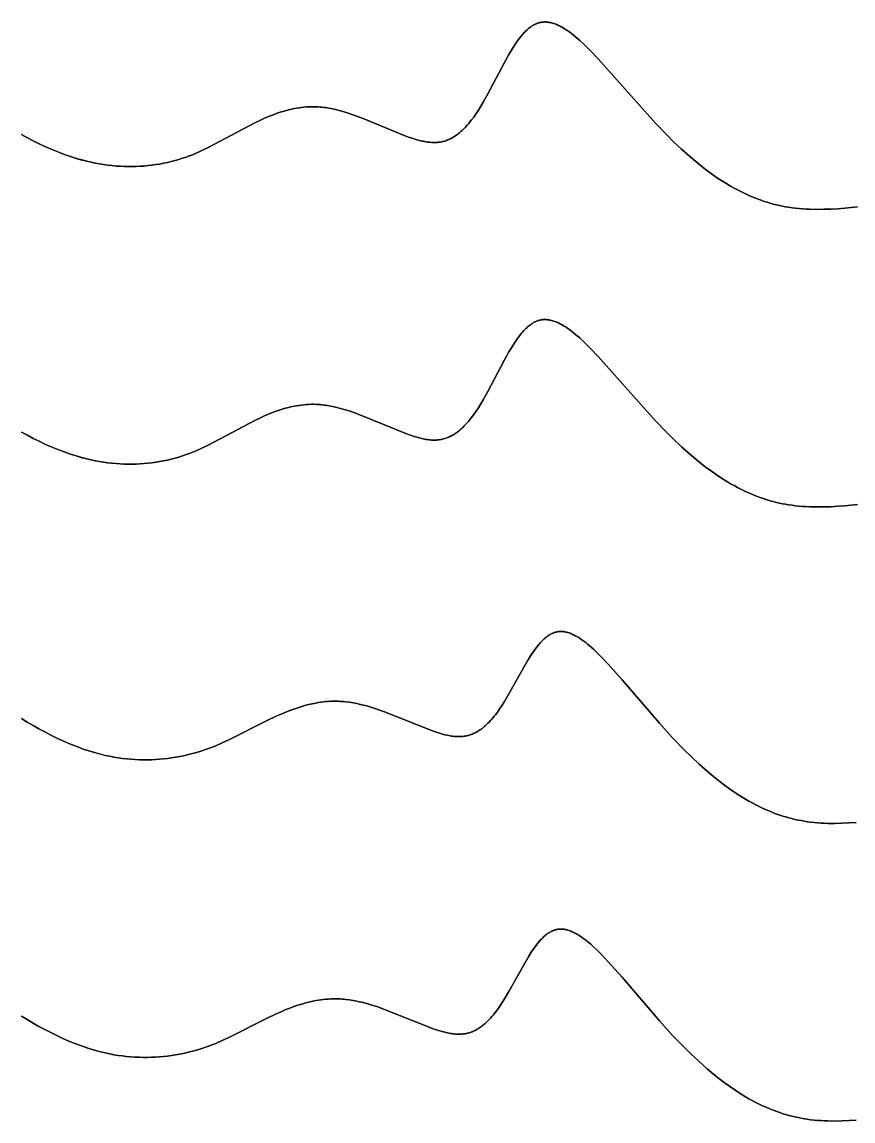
# Model space of a CAD drawing. Header units: feet. Extents: x 0 to 1.5, y 93.18 to 96.08.
# Drawn here: x 1.125 to 1.3125, y 93.4974 to 93.7452 of the extents above; entities that cross this region are included whole.
import ezdxf

# ---------------------------------------------------------------- set-up
doc = ezdxf.new("R2010")
doc.units = ezdxf.units.FT
doc.header["$MEASUREMENT"] = 0
doc.layers.add('Default', color=7, linetype='Continuous', true_color=0x000000)

msp = doc.modelspace()

# ---------------------------------------------------------------- linework, layer by layer
at = {"layer": 'Default'}
for points in [[(1.12491, 93.71985), (1.12621, 93.71914), (1.12752, 93.71846), (1.12885, 93.7178), (1.13019, 93.71717), (1.13155, 93.71658), (1.1335, 93.71578), (1.13473, 93.71532), (1.13597, 93.71489), (1.13723, 93.71449), (1.1386, 93.7141), (1.1396, 93.71384), (1.1406, 93.71361), (1.14153, 93.71342), (1.14246, 93.71324), (1.14339, 93.71309), (1.14433, 93.71296), (1.14527, 93.71286), (1.14622, 93.71277), (1.14716, 93.71271), (1.14811, 93.71267), (1.149, 93.71265), (1.14989, 93.71265), (1.15078, 93.71267), (1.15166, 93.71271), (1.15255, 93.71277), (1.15343, 93.71286), (1.15431, 93.71296), (1.15519, 93.71308), (1.15607, 93.71322), (1.15694, 93.71339), (1.1578, 93.71357), (1.15867, 93.71377), (1.15953, 93.714), (1.16038, 93.71424), (1.16123, 93.71451), (1.16207, 93.7148), (1.16275, 93.71505), (1.16278, 93.71506), (1.16345, 93.71532), (1.16412, 93.7156), (1.16558, 93.71624), (1.16702, 93.71693), (1.17757, 93.72253), (1.17865, 93.72305), (1.17974, 93.72354), (1.18061, 93.72391), (1.18149, 93.72427), (1.18238, 93.72459), (1.18328, 93.7249), (1.18419, 93.72517), (1.1851, 93.72542), (1.18556, 93.72553), (1.18603, 93.72563), (1.18649, 93.72573), (1.18696, 93.72581), (1.18751, 93.7259), (1.18807, 93.72598), (1.18863, 93.72604), (1.18919, 93.72609), (1.18975, 93.72612), (1.19031, 93.72614), (1.19087, 93.72614), (1.19143, 93.72612), (1.19184, 93.7261), (1.19225, 93.72607), (1.19266, 93.72603), (1.19307, 93.72599), (1.19347, 93.72593), (1.19388, 93.72587), (1.19469, 93.72573), (1.19546, 93.72557), (1.19602, 93.72543), (1.19659, 93.72529), (1.19771, 93.72498), (1.19882, 93.72463), (1.19991, 93.72426), (1.20164, 93.72362), (1.21162, 93.71952), (1.21244, 93.71923), (1.21326, 93.71895), (1.21408, 93.7187), (1.21466, 93.71854), (1.21525, 93.7184), (1.21555, 93.71834), (1.21585, 93.71828), (1.21615, 93.71823), (1.21646, 93.71818), (1.21676, 93.71814), (1.21706, 93.71811), (1.21737, 93.71809), (1.21767, 93.71807), (1.21798, 93.71806), (1.21828, 93.71807), (1.21858, 93.71808), (1.21873, 93.71809), (1.21888, 93.71811), (1.21914, 93.71814), (1.21939, 93.71817), (1.21964, 93.71822), (1.21989, 93.71827), (1.22013, 93.71833), (1.22037, 93.7184), (1.22061, 93.71848), (1.22084, 93.71856), (1.22108, 93.71865), (1.22131, 93.71875), (1.22154, 93.71885), (1.22176, 93.71896), (1.22199, 93.71908), (1.22221, 93.7192), (1.22242, 93.71933), (1.22264, 93.71947), (1.22286, 93.71962), (1.22308, 93.71977), (1.2233, 93.71993), (1.22351, 93.72009), (1.22372, 93.72026), (1.22392, 93.72044), (1.22412, 93.72061), (1.22432, 93.72079), (1.22452, 93.72098), (1.22471, 93.72117), (1.22508, 93.72155), (1.22544, 93.72195), (1.22579, 93.72235), (1.22608, 93.72271), (1.22637, 93.72307), (1.22693, 93.72382), (1.22746, 93.72458), (1.22797, 93.72535), (1.22853, 93.72625), (1.22908, 93.72717), (1.23012, 93.72903), (1.23386, 93.73614), (1.23487, 93.73795), (1.23543, 93.7389), (1.23603, 93.73985), (1.23634, 93.74032), (1.23665, 93.74078), (1.23698, 93.74123), (1.23731, 93.74166), (1.23765, 93.74208), (1.23799, 93.74249), (1.23816, 93.74268), (1.23834, 93.74287), (1.23851, 93.74305), (1.23869, 93.74323), (1.23871, 93.74324), (1.2389, 93.74342), (1.23909, 93.74359), (1.23929, 93.74376), (1.23949, 93.74393), (1.2397, 93.74408), (1.23991, 93.74423), (1.24002, 93.74431), (1.24013, 93.74438), (1.24024, 93.74445), (1.24035, 93.74451), (1.24047, 93.74458), (1.24058, 93.74464), (1.2407, 93.7447), (1.24082, 93.74476), (1.24093, 93.74481), (1.24105, 93.74486), (1.24117, 93.74491), (1.2413, 93.74496), (1.24142, 93.745), (1.24154, 93.74504), (1.24167, 93.74507), (1.24179, 93.74511), (1.24192, 93.74514), (1.24205, 93.74516), (1.24218, 93.74519), (1.24231, 93.74521), (1.24243, 93.74522), (1.24255, 93.74523), (1.24267, 93.74524), (1.2428, 93.74525), (1.24292, 93.74525), (1.24304, 93.74525), (1.24316, 93.74525), (1.24329, 93.74524), (1.24341, 93.74523), (1.24353, 93.74522), (1.24365, 93.74521), (1.24377, 93.74519), (1.24389, 93.74517), (1.24401, 93.74515), (1.24413, 93.74513), (1.24425, 93.7451), (1.24449, 93.74504), (1.24473, 93.74498), (1.24496, 93.74491), (1.24519, 93.74483), (1.24542, 93.74474), (1.24565, 93.74465), (1.24587, 93.74455), (1.24609, 93.74445), (1.24631, 93.74435), (1.24652, 93.74424), (1.24673, 93.74412), (1.24694, 93.74401), (1.24736, 93.74376), (1.24777, 93.7435), (1.24818, 93.74323), (1.24857, 93.74294), (1.24896, 93.74266), (1.24934, 93.74237), (1.24999, 93.74183), (1.25084, 93.7411), (1.25169, 93.74032), (1.25254, 93.73951), (1.25338, 93.73866), (1.25501, 93.73695), (1.26784, 93.72252), (1.27055, 93.7197), (1.27194, 93.71833), (1.27378, 93.71658), (1.2756, 93.71496), (1.27746, 93.71339), (1.27915, 93.71206), (1.28054, 93.71104), (1.28196, 93.71005), (1.28341, 93.70912), (1.28415, 93.70867), (1.28489, 93.70823), (1.28565, 93.7078), (1.28641, 93.7074), (1.28717, 93.707), (1.28795, 93.70662), (1.28873, 93.70626), (1.28953, 93.70591), (1.29033, 93.70558), (1.29113, 93.70527), (1.2918, 93.70503), (1.29247, 93.7048), (1.29315, 93.70459), (1.29383, 93.70439), (1.29451, 93.7042), (1.2952, 93.70402), (1.29589, 93.70387), (1.29658, 93.70372), (1.29727, 93.70359), (1.29795, 93.70348), (1.29874, 93.70336), (1.29952, 93.70327), (1.30031, 93.70318), (1.30111, 93.70312), (1.3019, 93.70306), (1.3027, 93.70303), (1.30429, 93.70299), (1.30588, 93.703), (1.30748, 93.70305), (1.30906, 93.70314), (1.31064, 93.70325), (1.31351, 93.70354)], [(1.31351, 93.70354), (1.31064, 93.70325), (1.30906, 93.70314), (1.30748, 93.70305), (1.30588, 93.703), (1.30429, 93.70299), (1.3027, 93.70303), (1.3019, 93.70306), (1.30111, 93.70312), (1.30031, 93.70318), (1.29952, 93.70327), (1.29874, 93.70336), (1.29795, 93.70348), (1.29727, 93.70359), (1.29658, 93.70372), (1.29589, 93.70387), (1.2952, 93.70402), (1.29451, 93.7042), (1.29383, 93.70439), (1.29315, 93.70459), (1.29247, 93.7048), (1.2918, 93.70503), (1.29113, 93.70527), (1.29033, 93.70558), (1.28953, 93.70591), (1.28873, 93.70626), (1.28795, 93.70662), (1.28717, 93.707), (1.28641, 93.7074), (1.28565, 93.7078), (1.28489, 93.70823), (1.28415, 93.70867), (1.28341, 93.70912), (1.28196, 93.71005), (1.28054, 93.71104), (1.27915, 93.71206), (1.27746, 93.71339), (1.2756, 93.71496), (1.27378, 93.71658), (1.27194, 93.71833), (1.27055, 93.7197), (1.26784, 93.72252), (1.25501, 93.73695), (1.25338, 93.73866), (1.25254, 93.73951), (1.25169, 93.74032), (1.25084, 93.7411), (1.24999, 93.74183), (1.24934, 93.74237), (1.24896, 93.74266), (1.24857, 93.74294), (1.24818, 93.74323), (1.24777, 93.7435), (1.24736, 93.74376), (1.24694, 93.74401), (1.24673, 93.74412), (1.24652, 93.74424), (1.24631, 93.74435), (1.24609, 93.74445), (1.24587, 93.74455), (1.24565, 93.74465), (1.24542, 93.74474), (1.24519, 93.74483), (1.24496, 93.74491), (1.24473, 93.74498), (1.24449, 93.74504), (1.24425, 93.7451), (1.24413, 93.74513), (1.24401, 93.74515), (1.24389, 93.74517), (1.24377, 93.74519), (1.24365, 93.74521), (1.24353, 93.74522), (1.24341, 93.74523), (1.24329, 93.74524), (1.24316, 93.74525), (1.24304, 93.74525), (1.24292, 93.74525), (1.2428, 93.74525), (1.24267, 93.74524), (1.24255, 93.74523), (1.24243, 93.74522), (1.24231, 93.74521), (1.24218, 93.74519), (1.24205, 93.74516), (1.24192, 93.74514), (1.24179, 93.74511), (1.24167, 93.74507), (1.24154, 93.74504), (1.24142, 93.745), (1.2413, 93.74496), (1.24117, 93.74491), (1.24105, 93.74486), (1.24093, 93.74481), (1.24082, 93.74476), (1.2407, 93.7447), (1.24058, 93.74464), (1.24047, 93.74458), (1.24035, 93.74451), (1.24024, 93.74445), (1.24013, 93.74438), (1.24002, 93.74431), (1.23991, 93.74423), (1.2397, 93.74408), (1.23949, 93.74393), (1.23929, 93.74376), (1.23909, 93.74359), (1.2389, 93.74342), (1.23871, 93.74324), (1.23869, 93.74323), (1.23851, 93.74305), (1.23834, 93.74287), (1.23816, 93.74268), (1.23799, 93.74249), (1.23765, 93.74208), (1.23731, 93.74166), (1.23698, 93.74123), (1.23665, 93.74078), (1.23634, 93.74032), (1.23603, 93.73985), (1.23543, 93.7389), (1.23487, 93.73795), (1.23386, 93.73614), (1.23012, 93.72903), (1.22908, 93.72717), (1.22853, 93.72625), (1.22797, 93.72535), (1.22746, 93.72458), (1.22693, 93.72382), (1.22637, 93.72307), (1.22608, 93.72271), (1.22579, 93.72235), (1.22544, 93.72195), (1.22508, 93.72155), (1.22471, 93.72117), (1.22452, 93.72098), (1.22432, 93.72079), (1.22412, 93.72061), (1.22392, 93.72044), (1.22372, 93.72026), (1.22351, 93.72009), (1.2233, 93.71993), (1.22308, 93.71977), (1.22286, 93.71962), (1.22264, 93.71947), (1.22242, 93.71933), (1.22221, 93.7192), (1.22199, 93.71908), (1.22176, 93.71896), (1.22154, 93.71885), (1.22131, 93.71875), (1.22108, 93.71865), (1.22084, 93.71856), (1.22061, 93.71848), (1.22037, 93.7184), (1.22013, 93.71833), (1.21989, 93.71827), (1.21964, 93.71822), (1.21939, 93.71817), (1.21914, 93.71814), (1.21888, 93.71811), (1.21873, 93.71809), (1.21858, 93.71808), (1.21828, 93.71807), (1.21798, 93.71806), (1.21767, 93.71807), (1.21737, 93.71809), (1.21706, 93.71811), (1.21676, 93.71814), (1.21646, 93.71818), (1.21615, 93.71823), (1.21585, 93.71828), (1.21555, 93.71834), (1.21525, 93.7184), (1.21466, 93.71854), (1.21408, 93.7187), (1.21326, 93.71895), (1.21244, 93.71923), (1.21162, 93.71952), (1.20164, 93.72362), (1.19991, 93.72426), (1.19882, 93.72463), (1.19771, 93.72498), (1.19659, 93.72529), (1.19602, 93.72543), (1.19546, 93.72557), (1.19469, 93.72573), (1.19388, 93.72587), (1.19347, 93.72593), (1.19307, 93.72599), (1.19266, 93.72603), (1.19225, 93.72607), (1.19184, 93.7261), (1.19143, 93.72612), (1.19087, 93.72614), (1.19031, 93.72614), (1.18975, 93.72612), (1.18919, 93.72609), (1.18863, 93.72604), (1.18807, 93.72598), (1.18751, 93.7259), (1.18696, 93.72581), (1.18649, 93.72573), (1.18603, 93.72563), (1.18556, 93.72553), (1.1851, 93.72542), (1.18419, 93.72517), (1.18328, 93.7249), (1.18238, 93.72459), (1.18149, 93.72427), (1.18061, 93.72391), (1.17974, 93.72354), (1.17865, 93.72305), (1.17757, 93.72253), (1.16702, 93.71693), (1.16558, 93.71624), (1.16412, 93.7156), (1.16345, 93.71532), (1.16278, 93.71506), (1.16275, 93.71505), (1.16207, 93.7148), (1.16123, 93.71451), (1.16038, 93.71424), (1.15953, 93.714), (1.15867, 93.71377), (1.1578, 93.71357), (1.15694, 93.71339), (1.15607, 93.71322), (1.15519, 93.71308), (1.15431, 93.71296), (1.15343, 93.71286), (1.15255, 93.71277), (1.15166, 93.71271), (1.15078, 93.71267), (1.14989, 93.71265), (1.149, 93.71265), (1.14811, 93.71267), (1.14716, 93.71271), (1.14622, 93.71277), (1.14527, 93.71286), (1.14433, 93.71296), (1.14339, 93.71309), (1.14246, 93.71324), (1.14153, 93.71342), (1.1406, 93.71361), (1.1396, 93.71384), (1.13849, 93.71413), (1.13723, 93.71449), (1.13597, 93.71489), (1.13473, 93.71532), (1.1335, 93.71578), (1.13155, 93.71658), (1.13019, 93.71717), (1.12885, 93.7178), (1.12752, 93.71846), (1.12621, 93.71914), (1.12491, 93.71985)], [(1.12491, 93.65274), (1.12621, 93.65203), (1.12752, 93.65135), (1.12885, 93.65069), (1.13019, 93.65006), (1.13155, 93.64946), (1.1335, 93.64867), (1.13473, 93.64821), (1.13597, 93.64778), (1.13723, 93.64738), (1.1386, 93.64698), (1.1396, 93.64673), (1.1406, 93.6465), (1.14153, 93.6463), (1.14246, 93.64613), (1.14339, 93.64598), (1.14433, 93.64585), (1.14527, 93.64575), (1.14622, 93.64566), (1.14716, 93.6456), (1.14811, 93.64555), (1.149, 93.64554), (1.14989, 93.64554), (1.15078, 93.64556), (1.15166, 93.6456), (1.15255, 93.64566), (1.15343, 93.64574), (1.15431, 93.64585), (1.15519, 93.64597), (1.15607, 93.64611), (1.15694, 93.64627), (1.1578, 93.64646), (1.15867, 93.64666), (1.15953, 93.64689), (1.16038, 93.64713), (1.16123, 93.6474), (1.16207, 93.64769), (1.16275, 93.64794), (1.16278, 93.64795), (1.16345, 93.64821), (1.16412, 93.64849), (1.16558, 93.64913), (1.16702, 93.64982), (1.17757, 93.65541), (1.17865, 93.65593), (1.17974, 93.65643), (1.18061, 93.6568), (1.18149, 93.65715), (1.18238, 93.65748), (1.18328, 93.65778), (1.18419, 93.65806), (1.1851, 93.65831), (1.18556, 93.65842), (1.18603, 93.65852), (1.18649, 93.65861), (1.18696, 93.6587), (1.18751, 93.65879), (1.18807, 93.65887), (1.18863, 93.65893), (1.18919, 93.65898), (1.18975, 93.65901), (1.19031, 93.65903), (1.19087, 93.65903), (1.19143, 93.65901), (1.19184, 93.65899), (1.19225, 93.65896), (1.19266, 93.65892), (1.19307, 93.65887), (1.19347, 93.65882), (1.19388, 93.65876), (1.19469, 93.65862), (1.19546, 93.65845), (1.19602, 93.65832), (1.19659, 93.65818), (1.19771, 93.65787), (1.19882, 93.65752), (1.19991, 93.65715), (1.20164, 93.65651), (1.21162, 93.65241), (1.21244, 93.65212), (1.21326, 93.65184), (1.21408, 93.65159), (1.21466, 93.65143), (1.21525, 93.65129), (1.21555, 93.65123), (1.21585, 93.65117), (1.21615, 93.65111), (1.21646, 93.65107), (1.21676, 93.65103), (1.21706, 93.651), (1.21737, 93.65097), (1.21767, 93.65096), (1.21798, 93.65095), (1.21828, 93.65096), (1.21858, 93.65097), (1.21873, 93.65098), (1.21888, 93.65099), (1.21914, 93.65102), (1.21939, 93.65106), (1.21964, 93.65111), (1.21989, 93.65116), (1.22013, 93.65122), (1.22037, 93.65129), (1.22061, 93.65137), (1.22084, 93.65145), (1.22108, 93.65154), (1.22131, 93.65164), (1.22154, 93.65174), (1.22176, 93.65185), (1.22199, 93.65197), (1.22221, 93.65209), (1.22242, 93.65222), (1.22264, 93.65236), (1.22286, 93.6525), (1.22308, 93.65266), (1.2233, 93.65282), (1.22351, 93.65298), (1.22372, 93.65315), (1.22392, 93.65332), (1.22412, 93.6535), (1.22432, 93.65368), (1.22452, 93.65387), (1.22471, 93.65406), (1.22508, 93.65444), (1.22544, 93.65484), (1.22579, 93.65524), (1.22608, 93.6556), (1.22637, 93.65596), (1.22693, 93.6567), (1.22746, 93.65747), (1.22797, 93.65824), (1.22853, 93.65914), (1.22908, 93.66006), (1.23012, 93.66192), (1.23386, 93.66902), (1.23487, 93.67084), (1.23543, 93.67179), (1.23603, 93.67274), (1.23634, 93.67321), (1.23665, 93.67367), (1.23698, 93.67411), (1.23731, 93.67455), (1.23765, 93.67497), (1.23799, 93.67537), (1.23816, 93.67557), (1.23834, 93.67576), (1.23851, 93.67594), (1.23869, 93.67611), (1.23871, 93.67613), (1.2389, 93.67631), (1.23909, 93.67648), (1.23929, 93.67665), (1.23949, 93.67681), (1.2397, 93.67697), (1.23991, 93.67712), (1.24002, 93.67719), (1.24013, 93.67726), (1.24024, 93.67733), (1.24035, 93.6774), (1.24047, 93.67746), (1.24058, 93.67753), (1.2407, 93.67759), (1.24082, 93.67764), (1.24093, 93.6777), (1.24105, 93.67775), (1.24117, 93.6778), (1.2413, 93.67784), (1.24142, 93.67789), (1.24154, 93.67792), (1.24167, 93.67796), (1.24179, 93.67799), (1.24192, 93.67802), (1.24205, 93.67805), (1.24218, 93.67807), (1.24231, 93.67809), (1.24243, 93.67811), (1.24255, 93.67812), (1.24267, 93.67813), (1.2428, 93.67813), (1.24292, 93.67814), (1.24304, 93.67814), (1.24316, 93.67813), (1.24329, 93.67813), (1.24341, 93.67812), (1.24353, 93.67811), (1.24365, 93.67809), (1.24377, 93.67808), (1.24389, 93.67806), (1.24401, 93.67804), (1.24413, 93.67802), (1.24425, 93.67799), (1.24449, 93.67793), (1.24473, 93.67787), (1.24496, 93.67779), (1.24519, 93.67771), (1.24542, 93.67763), (1.24565, 93.67754), (1.24587, 93.67744), (1.24609, 93.67734), (1.24631, 93.67723), (1.24652, 93.67712), (1.24673, 93.67701), (1.24694, 93.67689), (1.24736, 93.67665), (1.24777, 93.67639), (1.24818, 93.67611), (1.24857, 93.67583), (1.24896, 93.67555), (1.24934, 93.67525), (1.24999, 93.67472), (1.25084, 93.67399), (1.25169, 93.67321), (1.25254, 93.67239), (1.25338, 93.67155), (1.25501, 93.66984), (1.26784, 93.65541), (1.27055, 93.65259), (1.27194, 93.65121), (1.27378, 93.64947), (1.2756, 93.64785), (1.27746, 93.64628), (1.27915, 93.64495), (1.28054, 93.64393), (1.28196, 93.64294), (1.28341, 93.642), (1.28415, 93.64155), (1.28489, 93.64112), (1.28565, 93.64069), (1.28641, 93.64028), (1.28717, 93.63989), (1.28795, 93.63951), (1.28873, 93.63915), (1.28953, 93.6388), (1.29033, 93.63847), (1.29113, 93.63816), (1.2918, 93.63792), (1.29247, 93.63769), (1.29315, 93.63747), (1.29383, 93.63727), (1.29451, 93.63709), (1.2952, 93.63691), (1.29589, 93.63675), (1.29658, 93.63661), (1.29727, 93.63648), (1.29795, 93.63637), (1.29874, 93.63625), (1.29952, 93.63615), (1.30031, 93.63607), (1.30111, 93.636), (1.3019, 93.63595), (1.3027, 93.63591), (1.30429, 93.63588), (1.30588, 93.63588), (1.30748, 93.63594), (1.30906, 93.63602), (1.31064, 93.63614), (1.31351, 93.63642)], [(1.31351, 93.63642), (1.31064, 93.63614), (1.30906, 93.63602), (1.30748, 93.63594), (1.30588, 93.63588), (1.30429, 93.63588), (1.3027, 93.63591), (1.3019, 93.63595), (1.30111, 93.636), (1.30031, 93.63607), (1.29952, 93.63615), (1.29874, 93.63625), (1.29795, 93.63637), (1.29727, 93.63648), (1.29658, 93.63661), (1.29589, 93.63675), (1.2952, 93.63691), (1.29451, 93.63709), (1.29383, 93.63727), (1.29315, 93.63747), (1.29247, 93.63769), (1.2918, 93.63792), (1.29113, 93.63816), (1.29033, 93.63847), (1.28953, 93.6388), (1.28873, 93.63915), (1.28795, 93.63951), (1.28717, 93.63989), (1.28641, 93.64028), (1.28565, 93.64069), (1.28489, 93.64112), (1.28415, 93.64155), (1.28341, 93.642), (1.28196, 93.64294), (1.28054, 93.64393), (1.27915, 93.64495), (1.27746, 93.64628), (1.2756, 93.64785), (1.27378, 93.64947), (1.27194, 93.65121), (1.27055, 93.65259), (1.26784, 93.65541), (1.25501, 93.66984), (1.25338, 93.67155), (1.25254, 93.67239), (1.25169, 93.67321), (1.25084, 93.67399), (1.24999, 93.67472), (1.24934, 93.67525), (1.24896, 93.67555), (1.24857, 93.67583), (1.24818, 93.67611), (1.24777, 93.67639), (1.24736, 93.67665), (1.24694, 93.67689), (1.24673, 93.67701), (1.24652, 93.67712), (1.24631, 93.67723), (1.24609, 93.67734), (1.24587, 93.67744), (1.24565, 93.67754), (1.24542, 93.67763), (1.24519, 93.67771), (1.24496, 93.67779), (1.24473, 93.67787), (1.24449, 93.67793), (1.24425, 93.67799), (1.24413, 93.67802), (1.24401, 93.67804), (1.24389, 93.67806), (1.24377, 93.67808), (1.24365, 93.67809), (1.24353, 93.67811), (1.24341, 93.67812), (1.24329, 93.67813), (1.24316, 93.67813), (1.24304, 93.67814), (1.24292, 93.67814), (1.2428, 93.67813), (1.24267, 93.67813), (1.24255, 93.67812), (1.24243, 93.67811), (1.24231, 93.67809), (1.24218, 93.67807), (1.24205, 93.67805), (1.24192, 93.67802), (1.24179, 93.67799), (1.24167, 93.67796), (1.24154, 93.67792), (1.24142, 93.67789), (1.2413, 93.67784), (1.24117, 93.6778), (1.24105, 93.67775), (1.24093, 93.6777), (1.24082, 93.67764), (1.2407, 93.67759), (1.24058, 93.67753), (1.24047, 93.67746), (1.24035, 93.6774), (1.24024, 93.67733), (1.24013, 93.67726), (1.24002, 93.67719), (1.23991, 93.67712), (1.2397, 93.67697), (1.23949, 93.67681), (1.23929, 93.67665), (1.23909, 93.67648), (1.2389, 93.67631), (1.23871, 93.67613), (1.23869, 93.67611), (1.23851, 93.67594), (1.23834, 93.67576), (1.23816, 93.67557), (1.23799, 93.67537), (1.23765, 93.67497), (1.23731, 93.67455), (1.23698, 93.67411), (1.23665, 93.67367), (1.23634, 93.67321), (1.23603, 93.67274), (1.23543, 93.67179), (1.23487, 93.67084), (1.23386, 93.66902), (1.23012, 93.66192), (1.22908, 93.66006), (1.22853, 93.65914), (1.22797, 93.65824), (1.22746, 93.65747), (1.22693, 93.6567), (1.22637, 93.65596), (1.22608, 93.6556), (1.22579, 93.65524), (1.22544, 93.65484), (1.22508, 93.65444), (1.22471, 93.65406), (1.22452, 93.65387), (1.22432, 93.65368), (1.22412, 93.6535), (1.22392, 93.65332), (1.22372, 93.65315), (1.22351, 93.65298), (1.2233, 93.65282), (1.22308, 93.65266), (1.22286, 93.6525), (1.22264, 93.65236), (1.22242, 93.65222), (1.22221, 93.65209), (1.22199, 93.65197), (1.22176, 93.65185), (1.22154, 93.65174), (1.22131, 93.65164), (1.22108, 93.65154), (1.22084, 93.65145), (1.22061, 93.65137), (1.22037, 93.65129), (1.22013, 93.65122), (1.21989, 93.65116), (1.21964, 93.65111), (1.21939, 93.65106), (1.21914, 93.65102), (1.21888, 93.65099), (1.21873, 93.65098), (1.21858, 93.65097), (1.21828, 93.65096), (1.21798, 93.65095), (1.21767, 93.65096), (1.21737, 93.65097), (1.21706, 93.651), (1.21676, 93.65103), (1.21646, 93.65107), (1.21615, 93.65111), (1.21585, 93.65117), (1.21555, 93.65123), (1.21525, 93.65129), (1.21466, 93.65143), (1.21408, 93.65159), (1.21326, 93.65184), (1.21244, 93.65212), (1.21162, 93.65241), (1.20164, 93.65651), (1.19991, 93.65715), (1.19882, 93.65752), (1.19771, 93.65787), (1.19659, 93.65818), (1.19602, 93.65832), (1.19546, 93.65845), (1.19469, 93.65862), (1.19388, 93.65876), (1.19347, 93.65882), (1.19307, 93.65887), (1.19266, 93.65892), (1.19225, 93.65896), (1.19184, 93.65899), (1.19143, 93.65901), (1.19087, 93.65903), (1.19031, 93.65903), (1.18975, 93.65901), (1.18919, 93.65898), (1.18863, 93.65893), (1.18807, 93.65887), (1.18751, 93.65879), (1.18696, 93.6587), (1.18649, 93.65861), (1.18603, 93.65852), (1.18556, 93.65842), (1.1851, 93.65831), (1.18419, 93.65806), (1.18328, 93.65778), (1.18238, 93.65748), (1.18149, 93.65715), (1.18061, 93.6568), (1.17974, 93.65643), (1.17865, 93.65593), (1.17757, 93.65541), (1.16702, 93.64982), (1.16558, 93.64913), (1.16412, 93.64849), (1.16345, 93.64821), (1.16278, 93.64795), (1.16275, 93.64794), (1.16207, 93.64769), (1.16123, 93.6474), (1.16038, 93.64713), (1.15953, 93.64689), (1.15867, 93.64666), (1.1578, 93.64646), (1.15694, 93.64627), (1.15607, 93.64611), (1.15519, 93.64597), (1.15431, 93.64585), (1.15343, 93.64574), (1.15255, 93.64566), (1.15166, 93.6456), (1.15078, 93.64556), (1.14989, 93.64554), (1.149, 93.64554), (1.14811, 93.64555), (1.14716, 93.6456), (1.14622, 93.64566), (1.14527, 93.64575), (1.14433, 93.64585), (1.14339, 93.64598), (1.14246, 93.64613), (1.14153, 93.6463), (1.1406, 93.6465), (1.1396, 93.64673), (1.13849, 93.64701), (1.13723, 93.64738), (1.13597, 93.64778), (1.13473, 93.64821), (1.1335, 93.64867), (1.13155, 93.64946), (1.13019, 93.65006), (1.12885, 93.65069), (1.12752, 93.65135), (1.12621, 93.65203), (1.12491, 93.65274)], [(1.12491, 93.58817), (1.1262, 93.58738), (1.1275, 93.5866), (1.12881, 93.58585), (1.13014, 93.58513), (1.13148, 93.58444), (1.13283, 93.58377), (1.1342, 93.58314), (1.13559, 93.58254), (1.13658, 93.58213), (1.13758, 93.58175), (1.13883, 93.58129), (1.1401, 93.58087), (1.14137, 93.58048), (1.14277, 93.5801), (1.14379, 93.57985), (1.1448, 93.57964), (1.14575, 93.57946), (1.1467, 93.57931), (1.14765, 93.57917), (1.1486, 93.57906), (1.14956, 93.57898), (1.15052, 93.57891), (1.15148, 93.57887), (1.15244, 93.57885), (1.15334, 93.57885), (1.15425, 93.57888), (1.15515, 93.57892), (1.15605, 93.57898), (1.15695, 93.57906), (1.15785, 93.57916), (1.15874, 93.57928), (1.15964, 93.57942), (1.16052, 93.57958), (1.16141, 93.57976), (1.16229, 93.57995), (1.16317, 93.58017), (1.16404, 93.5804), (1.16491, 93.58066), (1.16577, 93.58093), (1.16662, 93.58122), (1.16731, 93.58147), (1.16734, 93.58149), (1.16871, 93.58203), (1.17018, 93.58266), (1.17164, 93.58333), (1.18019, 93.58764), (1.18236, 93.58868), (1.18345, 93.58917), (1.18455, 93.58963), (1.18545, 93.58998), (1.18634, 93.59031), (1.18725, 93.59061), (1.18816, 93.5909), (1.18908, 93.59115), (1.19001, 93.59138), (1.19094, 93.59158), (1.19188, 93.59175), (1.19245, 93.59184), (1.19302, 93.59191), (1.19358, 93.59197), (1.19415, 93.59201), (1.19472, 93.59205), (1.19529, 93.59207), (1.19586, 93.59207), (1.19643, 93.59205), (1.19685, 93.59204), (1.19726, 93.59201), (1.19768, 93.59197), (1.19809, 93.59193), (1.19892, 93.59182), (1.19974, 93.59169), (1.20052, 93.59154), (1.20109, 93.59142), (1.20166, 93.59128), (1.2028, 93.59099), (1.20392, 93.59066), (1.20503, 93.5903), (1.20678, 93.5897), (1.21762, 93.58539), (1.21844, 93.5851), (1.21926, 93.58484), (1.21983, 93.58467), (1.22042, 93.58452), (1.22101, 93.58438), (1.2213, 93.58432), (1.2216, 93.58426), (1.22189, 93.58421), (1.22219, 93.58417), (1.22249, 93.58414), (1.22279, 93.58411), (1.2231, 93.58409), (1.2234, 93.58408), (1.2237, 93.58408), (1.22385, 93.58408), (1.224, 93.58409), (1.22425, 93.5841), (1.22449, 93.58413), (1.22473, 93.58416), (1.22497, 93.5842), (1.22521, 93.58424), (1.22544, 93.58429), (1.22567, 93.58435), (1.22591, 93.58442), (1.22613, 93.58449), (1.22636, 93.58457), (1.22658, 93.58466), (1.22681, 93.58475), (1.22703, 93.58485), (1.22725, 93.58496), (1.22746, 93.58507), (1.22768, 93.58519), (1.22789, 93.58531), (1.2281, 93.58544), (1.22831, 93.58558), (1.22852, 93.58572), (1.22872, 93.58587), (1.22892, 93.58602), (1.22911, 93.58618), (1.2293, 93.58634), (1.22949, 93.5865), (1.22968, 93.58666), (1.23004, 93.58701), (1.23039, 93.58736), (1.23073, 93.58772), (1.23101, 93.58804), (1.23129, 93.58836), (1.23156, 93.58869), (1.23182, 93.58903), (1.23233, 93.58971), (1.23282, 93.5904), (1.23336, 93.59121), (1.23388, 93.59204), (1.23488, 93.59372), (1.23843, 93.6001), (1.23938, 93.60171), (1.23991, 93.60255), (1.24048, 93.60339), (1.24077, 93.6038), (1.24108, 93.6042), (1.24138, 93.60459), (1.2417, 93.60497), (1.24202, 93.60534), (1.24219, 93.60551), (1.24235, 93.60568), (1.24252, 93.60585), (1.24268, 93.60601), (1.24285, 93.60616), (1.24302, 93.60631), (1.24304, 93.60633), (1.24322, 93.60648), (1.24341, 93.60662), (1.2436, 93.60676), (1.2438, 93.6069), (1.2439, 93.60696), (1.244, 93.60703), (1.24411, 93.60709), (1.24421, 93.60715), (1.24431, 93.6072), (1.24442, 93.60726), (1.24453, 93.60731), (1.24464, 93.60736), (1.24475, 93.60741), (1.24486, 93.60746), (1.24497, 93.6075), (1.24508, 93.60754), (1.2452, 93.60758), (1.24531, 93.60761), (1.24542, 93.60765), (1.24554, 93.60767), (1.24566, 93.6077), (1.24577, 93.60772), (1.24589, 93.60774), (1.24601, 93.60776), (1.24613, 93.60777), (1.24625, 93.60779), (1.24637, 93.60779), (1.24649, 93.6078), (1.24661, 93.6078), (1.24674, 93.6078), (1.24686, 93.60779), (1.24698, 93.60778), (1.2471, 93.60777), (1.24722, 93.60776), (1.24735, 93.60774), (1.24747, 93.60772), (1.24759, 93.6077), (1.24771, 93.60767), (1.24783, 93.60764), (1.24795, 93.60761), (1.24806, 93.60758), (1.24818, 93.60755), (1.24842, 93.60747), (1.24865, 93.60739), (1.24887, 93.6073), (1.2491, 93.60721), (1.24932, 93.6071), (1.24954, 93.607), (1.24976, 93.60689), (1.24998, 93.60677), (1.25019, 93.60665), (1.2506, 93.6064), (1.251, 93.60614), (1.25141, 93.60586), (1.2518, 93.60558), (1.25219, 93.60528), (1.25257, 93.60497), (1.25331, 93.60435), (1.25395, 93.60378), (1.25477, 93.603), (1.2556, 93.60218), (1.25726, 93.60043), (1.26039, 93.59691), (1.26882, 93.58711), (1.27173, 93.5839), (1.27447, 93.58105), (1.27588, 93.57966), (1.27775, 93.5779), (1.2796, 93.57626), (1.2815, 93.57469), (1.28321, 93.57336), (1.28462, 93.57234), (1.28605, 93.57136), (1.28752, 93.57042), (1.28826, 93.56998), (1.28902, 93.56954), (1.28978, 93.56912), (1.29055, 93.56872), (1.29132, 93.56833), (1.29211, 93.56795), (1.2929, 93.56759), (1.2937, 93.56725), (1.29451, 93.56693), (1.29532, 93.56662), (1.296, 93.56639), (1.29667, 93.56617), (1.29735, 93.56596), (1.29803, 93.56577), (1.29871, 93.56559), (1.2994, 93.56542), (1.3001, 93.56527), (1.30079, 93.56513), (1.30148, 93.56501), (1.30216, 93.5649), (1.30294, 93.5648), (1.30371, 93.56472), (1.30449, 93.56464), (1.30528, 93.56459), (1.30606, 93.56455), (1.30685, 93.56452), (1.30843, 93.5645), (1.31001, 93.56454), (1.3116, 93.56462), (1.31319, 93.56473)], [(1.31319, 93.56473), (1.3116, 93.56462), (1.31001, 93.56454), (1.30843, 93.5645), (1.30685, 93.56452), (1.30606, 93.56455), (1.30528, 93.56459), (1.30449, 93.56464), (1.30371, 93.56472), (1.30294, 93.5648), (1.30216, 93.5649), (1.30148, 93.56501), (1.30079, 93.56513), (1.3001, 93.56527), (1.2994, 93.56542), (1.29871, 93.56559), (1.29803, 93.56577), (1.29735, 93.56596), (1.29667, 93.56617), (1.296, 93.56639), (1.29532, 93.56662), (1.29451, 93.56693), (1.2937, 93.56725), (1.2929, 93.56759), (1.29211, 93.56795), (1.29132, 93.56833), (1.29055, 93.56872), (1.28978, 93.56912), (1.28902, 93.56954), (1.28826, 93.56998), (1.28752, 93.57042), (1.28605, 93.57136), (1.28462, 93.57234), (1.28321, 93.57336), (1.2815, 93.57469), (1.2796, 93.57626), (1.27775, 93.5779), (1.27588, 93.57966), (1.27447, 93.58105), (1.27173, 93.5839), (1.26882, 93.58711), (1.26039, 93.59691), (1.25726, 93.60043), (1.2556, 93.60218), (1.25477, 93.603), (1.25395, 93.60378), (1.25331, 93.60435), (1.25257, 93.60497), (1.25219, 93.60528), (1.2518, 93.60558), (1.25141, 93.60586), (1.251, 93.60614), (1.2506, 93.6064), (1.25019, 93.60665), (1.24998, 93.60677), (1.24976, 93.60689), (1.24954, 93.607), (1.24932, 93.6071), (1.2491, 93.60721), (1.24887, 93.6073), (1.24865, 93.60739), (1.24842, 93.60747), (1.24818, 93.60755), (1.24806, 93.60758), (1.24795, 93.60761), (1.24783, 93.60764), (1.24771, 93.60767), (1.24759, 93.6077), (1.24747, 93.60772), (1.24735, 93.60774), (1.24722, 93.60776), (1.2471, 93.60777), (1.24698, 93.60778), (1.24686, 93.60779), (1.24674, 93.6078), (1.24661, 93.6078), (1.24649, 93.6078), (1.24637, 93.60779), (1.24625, 93.60779), (1.24613, 93.60777), (1.24601, 93.60776), (1.24589, 93.60774), (1.24577, 93.60772), (1.24566, 93.6077), (1.24554, 93.60767), (1.24542, 93.60765), (1.24531, 93.60761), (1.2452, 93.60758), (1.24508, 93.60754), (1.24497, 93.6075), (1.24486, 93.60746), (1.24475, 93.60741), (1.24464, 93.60736), (1.24453, 93.60731), (1.24442, 93.60726), (1.24431, 93.6072), (1.24421, 93.60715), (1.24411, 93.60709), (1.244, 93.60703), (1.2439, 93.60696), (1.2438, 93.6069), (1.2436, 93.60676), (1.24341, 93.60662), (1.24322, 93.60648), (1.24304, 93.60633), (1.24302, 93.60631), (1.24285, 93.60616), (1.24268, 93.60601), (1.24252, 93.60585), (1.24235, 93.60568), (1.24219, 93.60551), (1.24202, 93.60534), (1.2417, 93.60497), (1.24138, 93.60459), (1.24108, 93.6042), (1.24077, 93.6038), (1.24048, 93.60339), (1.23991, 93.60255), (1.23938, 93.60171), (1.23843, 93.6001), (1.23488, 93.59372), (1.23388, 93.59204), (1.23336, 93.59121), (1.23282, 93.5904), (1.23233, 93.58971), (1.23182, 93.58903), (1.23156, 93.58869), (1.23129, 93.58836), (1.23101, 93.58804), (1.23073, 93.58772), (1.23039, 93.58736), (1.23004, 93.58701), (1.22968, 93.58666), (1.22949, 93.5865), (1.2293, 93.58634), (1.22911, 93.58618), (1.22892, 93.58602), (1.22872, 93.58587), (1.22852, 93.58572), (1.22831, 93.58558), (1.2281, 93.58544), (1.22789, 93.58531), (1.22768, 93.58519), (1.22746, 93.58507), (1.22725, 93.58496), (1.22703, 93.58485), (1.22681, 93.58475), (1.22658, 93.58466), (1.22636, 93.58457), (1.22613, 93.58449), (1.22591, 93.58442), (1.22567, 93.58435), (1.22544, 93.58429), (1.22521, 93.58424), (1.22497, 93.5842), (1.22473, 93.58416), (1.22449, 93.58413), (1.22425, 93.5841), (1.224, 93.58409), (1.22385, 93.58408), (1.2237, 93.58408), (1.2234, 93.58408), (1.2231, 93.58409), (1.22279, 93.58411), (1.22249, 93.58414), (1.22219, 93.58417), (1.22189, 93.58421), (1.2216, 93.58426), (1.2213, 93.58432), (1.22101, 93.58438), (1.22042, 93.58452), (1.21983, 93.58467), (1.21926, 93.58484), (1.21844, 93.5851), (1.21762, 93.58539), (1.20678, 93.5897), (1.20503, 93.5903), (1.20392, 93.59066), (1.2028, 93.59099), (1.20166, 93.59128), (1.20109, 93.59142), (1.20052, 93.59154), (1.19974, 93.59169), (1.19892, 93.59182), (1.19809, 93.59193), (1.19768, 93.59197), (1.19726, 93.59201), (1.19685, 93.59204), (1.19643, 93.59205), (1.19586, 93.59207), (1.19529, 93.59207), (1.19472, 93.59205), (1.19415, 93.59201), (1.19358, 93.59197), (1.19302, 93.59191), (1.19245, 93.59184), (1.19188, 93.59175), (1.19094, 93.59158), (1.19001, 93.59138), (1.18908, 93.59115), (1.18816, 93.5909), (1.18725, 93.59061), (1.18634, 93.59031), (1.18545, 93.58998), (1.18455, 93.58963), (1.18345, 93.58917), (1.18236, 93.58868), (1.18019, 93.58764), (1.17164, 93.58333), (1.17018, 93.58266), (1.16871, 93.58203), (1.16734, 93.58149), (1.16731, 93.58147), (1.16662, 93.58122), (1.16577, 93.58093), (1.16491, 93.58066), (1.16404, 93.5804), (1.16317, 93.58017), (1.16229, 93.57995), (1.16141, 93.57976), (1.16052, 93.57958), (1.15964, 93.57942), (1.15874, 93.57928), (1.15785, 93.57916), (1.15695, 93.57906), (1.15605, 93.57898), (1.15515, 93.57892), (1.15425, 93.57888), (1.15334, 93.57885), (1.15244, 93.57885), (1.15148, 93.57887), (1.15052, 93.57891), (1.14956, 93.57898), (1.1486, 93.57906), (1.14765, 93.57917), (1.1467, 93.57931), (1.14575, 93.57946), (1.1448, 93.57964), (1.14379, 93.57985), (1.14266, 93.58013), (1.14137, 93.58048), (1.1401, 93.58087), (1.13883, 93.58129), (1.13758, 93.58175), (1.13658, 93.58213), (1.13559, 93.58254), (1.1342, 93.58314), (1.13283, 93.58377), (1.13148, 93.58444), (1.13014, 93.58513), (1.12881, 93.58585), (1.1275, 93.5866), (1.1262, 93.58738), (1.12491, 93.58817)], [(1.12491, 93.52106), (1.1262, 93.52026), (1.1275, 93.51949), (1.12881, 93.51874), (1.13014, 93.51802), (1.13148, 93.51732), (1.13283, 93.51666), (1.1342, 93.51602), (1.13559, 93.51542), (1.13658, 93.51502), (1.13758, 93.51463), (1.13883, 93.51418), (1.1401, 93.51375), (1.14137, 93.51336), (1.14277, 93.51298), (1.14379, 93.51274), (1.1448, 93.51252), (1.14575, 93.51235), (1.1467, 93.51219), (1.14765, 93.51206), (1.1486, 93.51195), (1.14956, 93.51186), (1.15052, 93.5118), (1.15148, 93.51176), (1.15244, 93.51174), (1.15334, 93.51174), (1.15425, 93.51176), (1.15515, 93.5118), (1.15605, 93.51187), (1.15695, 93.51195), (1.15785, 93.51205), (1.15874, 93.51217), (1.15964, 93.51231), (1.16052, 93.51247), (1.16141, 93.51264), (1.16229, 93.51284), (1.16317, 93.51306), (1.16404, 93.51329), (1.16491, 93.51355), (1.16577, 93.51382), (1.16662, 93.51411), (1.16731, 93.51436), (1.16734, 93.51437), (1.16871, 93.51491), (1.17018, 93.51555), (1.17164, 93.51621), (1.18019, 93.52053), (1.18236, 93.52156), (1.18345, 93.52205), (1.18455, 93.52252), (1.18545, 93.52287), (1.18634, 93.5232), (1.18725, 93.5235), (1.18816, 93.52378), (1.18908, 93.52404), (1.19001, 93.52427), (1.19094, 93.52447), (1.19188, 93.52464), (1.19245, 93.52472), (1.19302, 93.5248), (1.19358, 93.52486), (1.19415, 93.5249), (1.19472, 93.52493), (1.19529, 93.52495), (1.19586, 93.52496), (1.19643, 93.52494), (1.19685, 93.52492), (1.19726, 93.5249), (1.19768, 93.52486), (1.19809, 93.52482), (1.19892, 93.52471), (1.19974, 93.52458), (1.20052, 93.52443), (1.20109, 93.5243), (1.20166, 93.52417), (1.2028, 93.52387), (1.20392, 93.52355), (1.20503, 93.52319), (1.20678, 93.52258), (1.21762, 93.51828), (1.21844, 93.51799), (1.21926, 93.51773), (1.21983, 93.51756), (1.22042, 93.5174), (1.22101, 93.51727), (1.2213, 93.51721), (1.2216, 93.51715), (1.22189, 93.5171), (1.22219, 93.51706), (1.22249, 93.51702), (1.22279, 93.517), (1.2231, 93.51698), (1.2234, 93.51697), (1.2237, 93.51697), (1.22385, 93.51697), (1.224, 93.51698), (1.22425, 93.51699), (1.22449, 93.51702), (1.22473, 93.51705), (1.22497, 93.51708), (1.22521, 93.51713), (1.22544, 93.51718), (1.22567, 93.51724), (1.22591, 93.51731), (1.22613, 93.51738), (1.22636, 93.51746), (1.22658, 93.51754), (1.22681, 93.51764), (1.22703, 93.51774), (1.22725, 93.51784), (1.22746, 93.51796), (1.22768, 93.51807), (1.22789, 93.5182), (1.2281, 93.51833), (1.22831, 93.51847), (1.22852, 93.51861), (1.22872, 93.51876), (1.22892, 93.51891), (1.22911, 93.51906), (1.2293, 93.51922), (1.22949, 93.51939), (1.22968, 93.51955), (1.23004, 93.51989), (1.23039, 93.52025), (1.23073, 93.52061), (1.23101, 93.52093), (1.23129, 93.52125), (1.23156, 93.52158), (1.23182, 93.52191), (1.23233, 93.5226), (1.23282, 93.52329), (1.23336, 93.5241), (1.23388, 93.52493), (1.23488, 93.5266), (1.23843, 93.53298), (1.23938, 93.5346), (1.23991, 93.53544), (1.24048, 93.53627), (1.24077, 93.53668), (1.24108, 93.53709), (1.24138, 93.53748), (1.2417, 93.53786), (1.24202, 93.53822), (1.24219, 93.5384), (1.24235, 93.53857), (1.24252, 93.53874), (1.24268, 93.5389), (1.24285, 93.53905), (1.24302, 93.5392), (1.24304, 93.53921), (1.24322, 93.53936), (1.24341, 93.53951), (1.2436, 93.53965), (1.2438, 93.53979), (1.2439, 93.53985), (1.244, 93.53991), (1.24411, 93.53998), (1.24421, 93.54003), (1.24431, 93.54009), (1.24442, 93.54015), (1.24453, 93.5402), (1.24464, 93.54025), (1.24475, 93.5403), (1.24486, 93.54034), (1.24497, 93.54039), (1.24508, 93.54043), (1.2452, 93.54047), (1.24531, 93.5405), (1.24542, 93.54053), (1.24554, 93.54056), (1.24566, 93.54059), (1.24577, 93.54061), (1.24589, 93.54063), (1.24601, 93.54065), (1.24613, 93.54066), (1.24625, 93.54067), (1.24637, 93.54068), (1.24649, 93.54068), (1.24661, 93.54069), (1.24674, 93.54068), (1.24686, 93.54068), (1.24698, 93.54067), (1.2471, 93.54066), (1.24722, 93.54064), (1.24735, 93.54063), (1.24747, 93.54061), (1.24759, 93.54058), (1.24771, 93.54056), (1.24783, 93.54053), (1.24795, 93.5405), (1.24806, 93.54047), (1.24818, 93.54043), (1.24842, 93.54036), (1.24865, 93.54028), (1.24887, 93.54019), (1.2491, 93.54009), (1.24932, 93.53999), (1.24954, 93.53989), (1.24976, 93.53977), (1.24998, 93.53966), (1.25019, 93.53954), (1.2506, 93.53929), (1.251, 93.53903), (1.25141, 93.53875), (1.2518, 93.53846), (1.25219, 93.53817), (1.25257, 93.53786), (1.25331, 93.53724), (1.25395, 93.53667), (1.25477, 93.53589), (1.2556, 93.53506), (1.25726, 93.53332), (1.26039, 93.5298), (1.26882, 93.52), (1.27173, 93.51679), (1.27447, 93.51394), (1.27588, 93.51255), (1.27775, 93.51079), (1.2796, 93.50915), (1.2815, 93.50758), (1.28321, 93.50625), (1.28462, 93.50523), (1.28605, 93.50425), (1.28752, 93.50331), (1.28826, 93.50286), (1.28902, 93.50243), (1.28978, 93.50201), (1.29055, 93.5016), (1.29132, 93.50121), (1.29211, 93.50084), (1.2929, 93.50048), (1.2937, 93.50014), (1.29451, 93.49982), (1.29532, 93.49951), (1.296, 93.49928), (1.29667, 93.49905), (1.29735, 93.49885), (1.29803, 93.49865), (1.29871, 93.49847), (1.2994, 93.49831), (1.3001, 93.49816), (1.30079, 93.49802), (1.30148, 93.4979), (1.30216, 93.49779), (1.30294, 93.49769), (1.30371, 93.4976), (1.30449, 93.49753), (1.30528, 93.49748), (1.30606, 93.49743), (1.30685, 93.49741), (1.30843, 93.49739), (1.31001, 93.49743), (1.3116, 93.4975), (1.31319, 93.49762)], [(1.31319, 93.49762), (1.3116, 93.4975), (1.31001, 93.49743), (1.30843, 93.49739), (1.30685, 93.49741), (1.30606, 93.49743), (1.30528, 93.49748), (1.30449, 93.49753), (1.30371, 93.4976), (1.30294, 93.49769), (1.30216, 93.49779), (1.30148, 93.4979), (1.30079, 93.49802), (1.3001, 93.49816), (1.2994, 93.49831), (1.29871, 93.49847), (1.29803, 93.49865), (1.29735, 93.49885), (1.29667, 93.49905), (1.296, 93.49928), (1.29532, 93.49951), (1.29451, 93.49982), (1.2937, 93.50014), (1.2929, 93.50048), (1.29211, 93.50084), (1.29132, 93.50121), (1.29055, 93.5016), (1.28978, 93.50201), (1.28902, 93.50243), (1.28826, 93.50286), (1.28752, 93.50331), (1.28605, 93.50425), (1.28462, 93.50523), (1.28321, 93.50625), (1.2815, 93.50758), (1.2796, 93.50915), (1.27775, 93.51079), (1.27588, 93.51255), (1.27447, 93.51394), (1.27173, 93.51679), (1.26882, 93.52), (1.26039, 93.5298), (1.25726, 93.53332), (1.2556, 93.53506), (1.25477, 93.53589), (1.25395, 93.53667), (1.25331, 93.53724), (1.25257, 93.53786), (1.25219, 93.53817), (1.2518, 93.53846), (1.25141, 93.53875), (1.251, 93.53903), (1.2506, 93.53929), (1.25019, 93.53954), (1.24998, 93.53966), (1.24976, 93.53977), (1.24954, 93.53989), (1.24932, 93.53999), (1.2491, 93.54009), (1.24887, 93.54019), (1.24865, 93.54028), (1.24842, 93.54036), (1.24818, 93.54043), (1.24806, 93.54047), (1.24795, 93.5405), (1.24783, 93.54053), (1.24771, 93.54056), (1.24759, 93.54058), (1.24747, 93.54061), (1.24735, 93.54063), (1.24722, 93.54064), (1.2471, 93.54066), (1.24698, 93.54067), (1.24686, 93.54068), (1.24674, 93.54068), (1.24661, 93.54069), (1.24649, 93.54068), (1.24637, 93.54068), (1.24625, 93.54067), (1.24613, 93.54066), (1.24601, 93.54065), (1.24589, 93.54063), (1.24577, 93.54061), (1.24566, 93.54059), (1.24554, 93.54056), (1.24542, 93.54053), (1.24531, 93.5405), (1.2452, 93.54047), (1.24508, 93.54043), (1.24497, 93.54039), (1.24486, 93.54034), (1.24475, 93.5403), (1.24464, 93.54025), (1.24453, 93.5402), (1.24442, 93.54015), (1.24431, 93.54009), (1.24421, 93.54003), (1.24411, 93.53998), (1.244, 93.53991), (1.2439, 93.53985), (1.2438, 93.53979), (1.2436, 93.53965), (1.24341, 93.53951), (1.24322, 93.53936), (1.24304, 93.53921), (1.24302, 93.5392), (1.24285, 93.53905), (1.24268, 93.5389), (1.24252, 93.53874), (1.24235, 93.53857), (1.24219, 93.5384), (1.24202, 93.53822), (1.2417, 93.53786), (1.24138, 93.53748), (1.24108, 93.53709), (1.24077, 93.53668), (1.24048, 93.53627), (1.23991, 93.53544), (1.23938, 93.5346), (1.23843, 93.53298), (1.23488, 93.5266), (1.23388, 93.52493), (1.23336, 93.5241), (1.23282, 93.52329), (1.23233, 93.5226), (1.23182, 93.52191), (1.23156, 93.52158), (1.23129, 93.52125), (1.23101, 93.52093), (1.23073, 93.52061), (1.23039, 93.52025), (1.23004, 93.51989), (1.22968, 93.51955), (1.22949, 93.51939), (1.2293, 93.51922), (1.22911, 93.51906), (1.22892, 93.51891), (1.22872, 93.51876), (1.22852, 93.51861), (1.22831, 93.51847), (1.2281, 93.51833), (1.22789, 93.5182), (1.22768, 93.51807), (1.22746, 93.51796), (1.22725, 93.51784), (1.22703, 93.51774), (1.22681, 93.51764), (1.22658, 93.51754), (1.22636, 93.51746), (1.22613, 93.51738), (1.22591, 93.51731), (1.22567, 93.51724), (1.22544, 93.51718), (1.22521, 93.51713), (1.22497, 93.51708), (1.22473, 93.51705), (1.22449, 93.51702), (1.22425, 93.51699), (1.224, 93.51698), (1.22385, 93.51697), (1.2237, 93.51697), (1.2234, 93.51697), (1.2231, 93.51698), (1.22279, 93.517), (1.22249, 93.51702), (1.22219, 93.51706), (1.22189, 93.5171), (1.2216, 93.51715), (1.2213, 93.51721), (1.22101, 93.51727), (1.22042, 93.5174), (1.21983, 93.51756), (1.21926, 93.51773), (1.21844, 93.51799), (1.21762, 93.51828), (1.20678, 93.52258), (1.20503, 93.52319), (1.20392, 93.52355), (1.2028, 93.52387), (1.20166, 93.52417), (1.20109, 93.5243), (1.20052, 93.52443), (1.19974, 93.52458), (1.19892, 93.52471), (1.19809, 93.52482), (1.19768, 93.52486), (1.19726, 93.5249), (1.19685, 93.52492), (1.19643, 93.52494), (1.19586, 93.52496), (1.19529, 93.52495), (1.19472, 93.52493), (1.19415, 93.5249), (1.19358, 93.52486), (1.19302, 93.5248), (1.19245, 93.52472), (1.19188, 93.52464), (1.19094, 93.52447), (1.19001, 93.52427), (1.18908, 93.52404), (1.18816, 93.52378), (1.18725, 93.5235), (1.18634, 93.5232), (1.18545, 93.52287), (1.18455, 93.52252), (1.18345, 93.52205), (1.18236, 93.52156), (1.18019, 93.52053), (1.17164, 93.51621), (1.17018, 93.51555), (1.16871, 93.51491), (1.16734, 93.51437), (1.16731, 93.51436), (1.16662, 93.51411), (1.16577, 93.51382), (1.16491, 93.51355), (1.16404, 93.51329), (1.16317, 93.51306), (1.16229, 93.51284), (1.16141, 93.51264), (1.16052, 93.51247), (1.15964, 93.51231), (1.15874, 93.51217), (1.15785, 93.51205), (1.15695, 93.51195), (1.15605, 93.51187), (1.15515, 93.5118), (1.15425, 93.51176), (1.15334, 93.51174), (1.15244, 93.51174), (1.15148, 93.51176), (1.15052, 93.5118), (1.14956, 93.51186), (1.1486, 93.51195), (1.14765, 93.51206), (1.1467, 93.51219), (1.14575, 93.51235), (1.1448, 93.51252), (1.14379, 93.51274), (1.14266, 93.51301), (1.14137, 93.51336), (1.1401, 93.51375), (1.13883, 93.51418), (1.13758, 93.51463), (1.13658, 93.51502), (1.13559, 93.51542), (1.1342, 93.51602), (1.13283, 93.51666), (1.13148, 93.51732), (1.13014, 93.51802), (1.12881, 93.51874), (1.1275, 93.51949), (1.1262, 93.52026), (1.12491, 93.52106)]]:
    msp.add_lwpolyline(points, dxfattribs=at)

doc.saveas('drawing.dxf')
